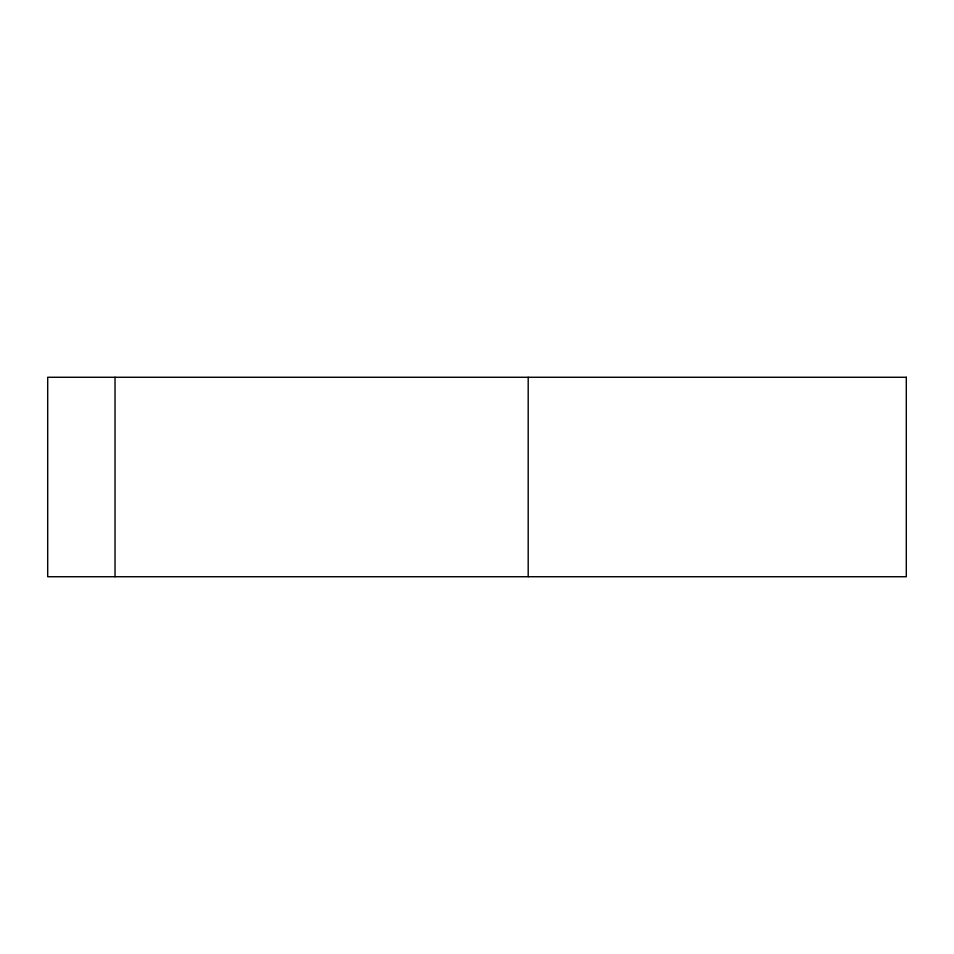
<?xml version="1.0" encoding="UTF-8"?>
<svg xmlns="http://www.w3.org/2000/svg" width="954" height="954" viewBox="0 0 954 954"><rect width="100%" height="100%" fill="white"/><g stroke="black" fill="none" stroke-linecap="round" stroke-linejoin="round"><path stroke-width="1.43" d="M528.194 377.271L528.194 576.729M115.029 377.271L115.029 576.729M906.3 377.271L47.7 377.271L47.7 576.729L906.3 576.729L906.3 377.271"/></g></svg>
